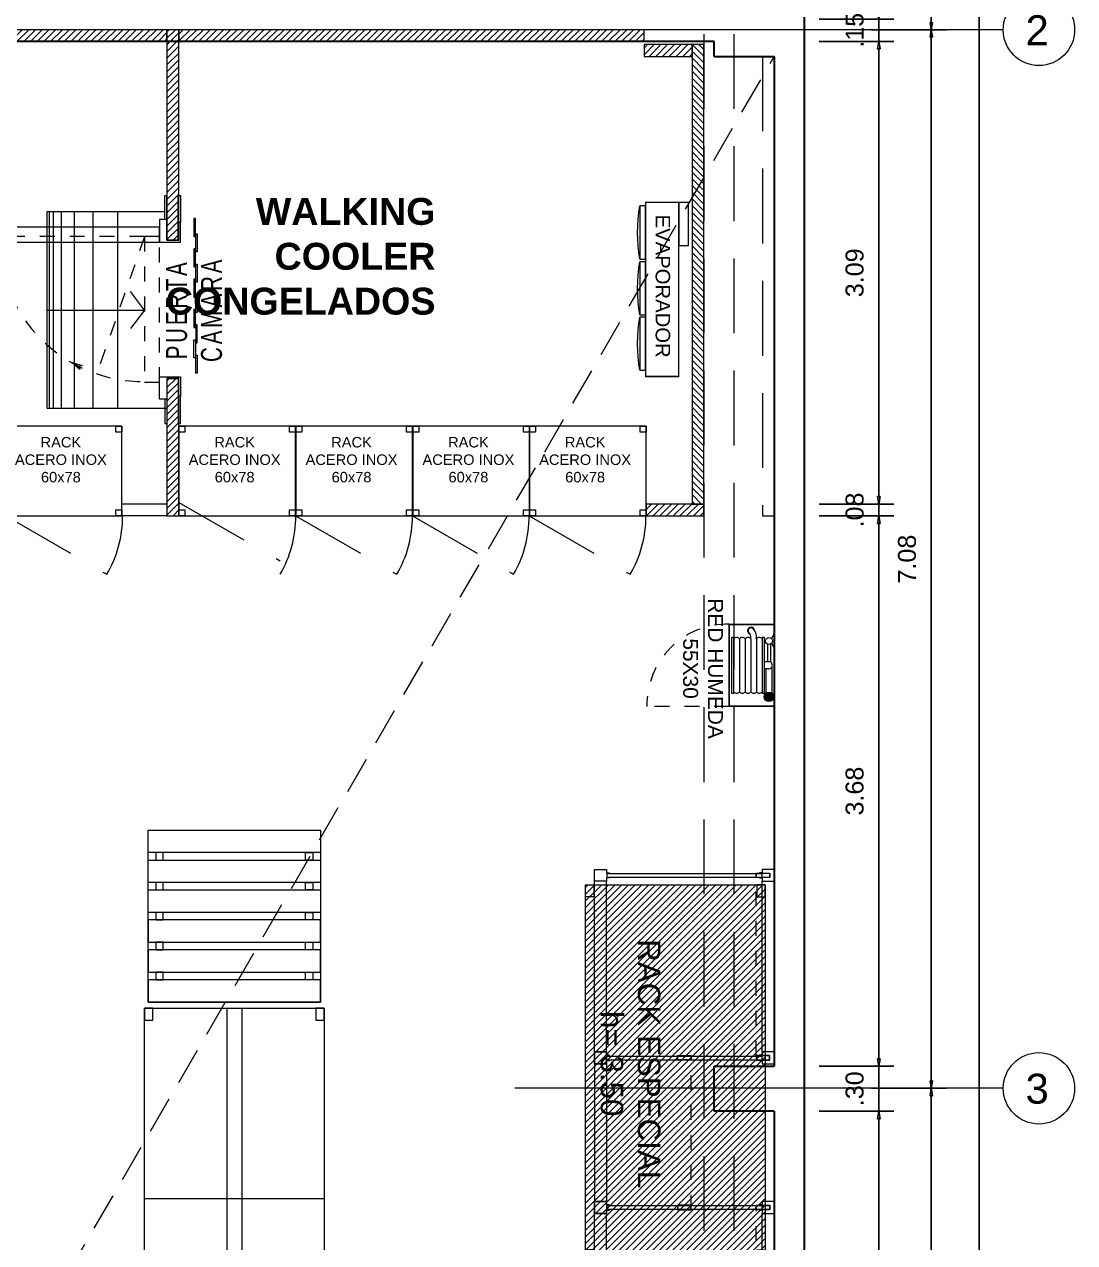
# Model space of a CAD drawing. Header units: millimetres. Extents: x 1675 to 1732.9, y 581.7 to 641.7.
# Drawn here: x 1694.68 to 1701.7, y 627.7 to 635.84 of the extents above; entities that cross this region are included whole.
import ezdxf

# ---------------------------------------------------------------- set-up
doc = ezdxf.new("R2010")
doc.units = ezdxf.units.MM
for name, pattern in [('AR-SP2-XREF GRAL$0$AR-ELC X-REF TRAST$0$HIDDEN2', [0.1875, 0.125, -0.0625]), ('DASHDOT', [25.4, 12.7, -6.35, 0, -6.35]), ('DASHED', [0.75, 0.5, -0.25]), ('HIDDEN', [0.375, 0.25, -0.125]), ('JIS_02_2.0', [3, 2, -1]), ('TRATTEGGIATA', [0.75, 0.5, -0.25]), ('TRATTEGGIO', [0.056444, 0.028222, -0.028222])]:
    doc.linetypes.add(name, pattern=pattern)
doc.layers.get('0').update_dxf_attribs({"lineweight": 5})
doc.layers.get('Defpoints').update_dxf_attribs({"color": 8, "lineweight": 5})
for name, color, linetype, lineweight in [('-  EQUIPOS', 8, 'Continuous', 5), ('- EQUIPOS SALA DE VENTA', 8, 'Continuous', 5), ('- PALETS', 8, 'Continuous', 5), ('- PUERTAS Y VENTANAS', 8, 'Continuous', 5), ('- RACKS', 8, 'Continuous', 5), ('-GÓNDOLAS PERÚ', 8, 'Continuous', 5), ('-RH', 8, 'Continuous', 5), ('AHURADO', 8, 'Continuous', 5), ('BANCHI', 8, 'Continuous', 5), ('CFRIOS', 8, 'Continuous', 5), ('COTAS', 8, 'Continuous', 5), ('EJES', 92, 'DASHDOT', 5), ('LFS - 300 - GONDOLA GENERAL', 8, 'Continuous', 5), ('LFS - 303 - LINEAS_COTAS', 8, 'DASHED', 5), ('MOBILIARIO-2', 8, 'Continuous', 5), ('MURO BAJO', 7, 'Continuous', 20), ('Muros', 7, 'Continuous', 30), ('Paneles de Frio', 8, 'Continuous', 5), ('PLANO 1', 8, 'Continuous', 5), ('PROYECCION', 8, 'HIDDEN', 5), ('PUERTA', 8, 'Continuous', 5), ('puertas', 8, 'Continuous', 5), ('SIMBOLOGIAS', 8, 'Continuous', 5), ('TARJ', 8, 'Continuous', 5), ('TEX', 7, 'Continuous', 5)]:
    doc.layers.add(name, color=color, linetype=linetype, lineweight=lineweight)
doc.styles.add('ARIAL', font='arial.ttf')
doc.styles.add('Modern (bold)', font='arial.ttf')
doc.styles.add('ROMANS', font='arial.ttf')
doc.styles.get("Standard").update_dxf_attribs({"font": 'arial.ttf'})
doc.styles.add('Texto peqño', font='sanss___.ttf', dxfattribs={"height": 0.12})
doc.dimstyles.new('100', dxfattribs={"dimtxt": 0.12, "dimasz": 0.05, "dimexe": 0.1, "dimexo": 0.25, "dimgap": 0.1, "dimtad": 1, "dimzin": 4, "dimdsep": 46, "dimtxsty": 'Texto peqño', "dimblk": 'CLOSEDBLANK', "dimcen": -0.05, "dimdle": 0.1, "dimclrd": 256, "dimclre": 256, "dimclrt": 256, "dimadec": 0, "dimazin": 0, "dimtfac": 1, "dimtix": 1, "dimtmove": 0, "dimatfit": 3, "dimldrblk": 'ARCHTICK', "dimfxl": 0, "dimarcsym": 0})

# ---------------------------------------------------------------- blocks, each defined once
blk = doc.blocks.new('A$C4ABE7C53')
at = {"layer": 'AHURADO'}
h = blk.add_hatch(dxfattribs=at)
h.set_pattern_fill('ANSI31', color=256, scale=0.01, style=0)
h.set_pattern_definition([(45, (-1535.53178, -607.30663), (-0.0224506403, 0.0224506403), [])])
h.paths.add_polyline_path([(-0.06, 1.95), (1.14, 1.95), (1.14, -0.57), (-0.06, -0.57)])
blk.add_lwpolyline([(-0.06, 1.95), (1.14, 1.95), (1.14, -0.57), (-0.06, -0.57), (-0.06, 1.95)])
for points in [[(-0.06, 1.87), (-0.06, 1.95), (-0.005, 1.95), (-0.005, 1.87)], [(1.14, 1.87), (1.14, 1.95), (1.085, 1.95), (1.085, 1.87)], [(-0.06, -0.49), (-0.06, -0.57), (-0.005, -0.57), (-0.005, -0.49)], [(1.14, -0.49), (1.14, -0.57), (1.085, -0.57), (1.085, -0.49)]]:
    blk.add_lwpolyline(points, close=True)
at = {"insert": (0.841, 0.6253, -0.0001), "char_height": 0.15, "attachment_point": 5, "rotation": 90, "line_spacing_factor": 0.992596, "style": 'ROMANS'}
blk.add_mtext('RACK ESPECIAL\\Ph= 3.50', dxfattribs=at)
blk = doc.blocks.new('Multirack_1000x1200')
at = {"linetype": 'Continuous'}
for points in [[(-0.556, 1.0541), (-0.556, 1.0521), (-0.555, 1.0521), (-0.555, 1.0551), (-0.645, 1.0551), (-0.645, 1.0521), (-0.644, 1.0521), (-0.644, 1.0541)], [(-0.645, 1.0278), (-0.644, 1.0278), (-0.644, 1.0541), (-0.556, 1.0541), (-0.556, 1.0521), (-0.555, 1.0521), (-0.555, 1.0551), (-0.645, 1.0551)], [(-0.645, 1.0278), (-0.644, 1.0278), (-0.644, 1.0521), (-0.645, 1.0521)], [(-0.644, 1.0261), (-0.644, 1.0278), (-0.645, 1.0278), (-0.645, 1.0251), (-0.555, 1.0251), (-0.555, 1.0278), (-0.556, 1.0278), (-0.556, 1.0261)], [(-0.645, 1.0251), (-0.555, 1.0251), (-0.555, 1.0278), (-0.556, 1.0278), (-0.556, 1.0261), (-0.644, 1.0261), (-0.644, 1.0278), (-0.645, 1.0278)], [(-0.555, 1.0521), (-0.556, 1.0521), (-0.556, 1.0278), (-0.555, 1.0278)], [(-0.645, 0.0277), (-0.644, 0.0277), (-0.644, 0.0539), (-0.556, 0.0539), (-0.556, 0.052), (-0.555, 0.052), (-0.555, 0.0549), (-0.645, 0.0549)], [(-0.556, 0.0539), (-0.556, 0.052), (-0.555, 0.052), (-0.555, 0.0549), (-0.645, 0.0549), (-0.645, 0.052), (-0.644, 0.052), (-0.644, 0.0539)], [(-0.645, 0.0277), (-0.644, 0.0277), (-0.644, 0.0539), (-0.556, 0.0539), (-0.556, 0.052), (-0.555, 0.052), (-0.555, 0.0549), (-0.645, 0.0549)], [(-0.645, 0.0277), (-0.644, 0.0277), (-0.644, 0.052), (-0.645, 0.052)], [(-0.645, 0.0277), (-0.644, 0.0277), (-0.644, 0.052), (-0.645, 0.052)], [(-0.645, 0.0249), (-0.555, 0.0249), (-0.555, 0.0277), (-0.556, 0.0277), (-0.556, 0.0259), (-0.644, 0.0259), (-0.644, 0.0277), (-0.645, 0.0277)], [(-0.644, 0.0259), (-0.644, 0.0277), (-0.645, 0.0277), (-0.645, 0.0249), (-0.555, 0.0249), (-0.555, 0.0277), (-0.556, 0.0277), (-0.556, 0.0259)], [(-0.555, 0.052), (-0.556, 0.052), (-0.556, 0.0277), (-0.555, 0.0277)]]:
    blk.add_hatch(color=256, dxfattribs=at).paths.add_polyline_path(points, flags=0)
for p, q in [((-0.08, 1.0278), (-0.08, 1.0521)), ((-0.0806, 0.0278), (-0.0806, 0.0521))]:
    blk.add_line(p, q, dxfattribs=at)
at = {"linetype": 'Continuous', "flags": 128}
for points in [[(-0.0995, 1.0574), (-0.08, 1.0574), (-0.08, 1.08), (0, 1.08), (0, 1), (-0.08, 1), (-0.08, 1.0225), (-0.0995, 1.0225)], [(-0.08, 1.0521), (-0.645, 1.0521)], [(-0.08, 1.0278), (-0.645, 1.0278)], [(-0.08, 1), (-0.08, 0)], [(0, 1), (0, 0)], [(-0.0806, 0.0521), (-0.645, 0.0521)], [(-0.0806, 0.0278), (-0.645, 0.0278)], [(-0.0989, 0.0574), (-0.08, 0.0574), (-0.08, 0.08), (0, 0.08), (0, 0), (-0.08, 0), (-0.08, 0.0225), (-0.0989, 0.0225)]]:
    blk.add_lwpolyline(points, dxfattribs=at)
for points in [[(-0.645, 1.0251), (-0.555, 1.0251), (-0.555, 1.0551), (-0.645, 1.0551)], [(-0.644, 1.0261), (-0.556, 1.0261), (-0.556, 1.0541), (-0.644, 1.0541)], [(-0.645, 0.0549), (-0.555, 0.0549), (-0.555, 0.0249), (-0.645, 0.0249)], [(-0.645, 0.0549), (-0.555, 0.0549), (-0.555, 0.0249), (-0.645, 0.0249)], [(-0.644, 0.0539), (-0.556, 0.0539), (-0.556, 0.0259), (-0.644, 0.0259)], [(-0.644, 0.0539), (-0.556, 0.0539), (-0.556, 0.0259), (-0.644, 0.0259)]]:
    blk.add_lwpolyline(points, close=True, dxfattribs=at)
at = {"linetype": 'HIDDEN', "ltscale": 0.2, "flags": 128}
blk.add_lwpolyline([(-0.645, 0.0249), (-0.645, 1.0251)], dxfattribs=at)
blk = doc.blocks.new('Multirack_2440x1200_(1000+90)')
h = blk.add_hatch(color=0)
h.paths.add_polyline_path([(0.0249, 1.17), (0.0249, 1.08), (0.052, 1.08), (0.052, 1.081), (0.0259, 1.081), (0.0259, 1.169), (0.052, 1.169), (0.052, 1.17)])
h.paths.add_polyline_path([(0.0277, 1.17), (0.0277, 1.169), (0.052, 1.169), (0.052, 1.17)], flags=17)
h.paths.add_polyline_path([(0.0277, 1.17), (0.0277, 1.169), (0.0539, 1.169), (0.0539, 1.081), (0.0277, 1.081), (0.0277, 1.08), (0.0549, 1.08), (0.0549, 1.17)])
h = blk.add_hatch(color=0)
h.paths.add_polyline_path([(0.0539, 1.081), (0.052, 1.081), (0.052, 1.08), (0.0549, 1.08), (0.0549, 1.17), (0.052, 1.17), (0.052, 1.169), (0.0539, 1.169)])
h.paths.add_polyline_path([(0.052, 1.08), (0.052, 1.081), (0.0277, 1.081), (0.0277, 1.08)])
h.paths.add_polyline_path([(0.0259, 1.169), (0.0277, 1.169), (0.0277, 1.17), (0.0249, 1.17), (0.0249, 1.08), (0.0277, 1.08), (0.0277, 1.081), (0.0259, 1.081)])
h.paths.add_polyline_path([(0.0277, 1.17), (0.0277, 1.169), (0.052, 1.169), (0.052, 1.17)])
h = blk.add_hatch(color=0)
h.paths.add_polyline_path([(1.274, 1.081), (1.2721, 1.081), (1.2721, 1.08), (1.275, 1.08), (1.275, 1.17), (1.2721, 1.17), (1.2721, 1.169), (1.274, 1.169)])
h.paths.add_polyline_path([(1.2721, 1.08), (1.2721, 1.081), (1.2477, 1.081), (1.2477, 1.08)])
h.paths.add_polyline_path([(1.246, 1.169), (1.2477, 1.169), (1.2477, 1.17), (1.245, 1.17), (1.245, 1.08), (1.2477, 1.08), (1.2477, 1.081), (1.246, 1.081)])
h.paths.add_polyline_path([(1.2477, 1.17), (1.2477, 1.169), (1.2721, 1.169), (1.2721, 1.17)])
h = blk.add_hatch(color=0)
h.paths.add_polyline_path([(1.245, 1.17), (1.245, 1.08), (1.2721, 1.08), (1.2721, 1.081), (1.246, 1.081), (1.246, 1.169), (1.2721, 1.169), (1.2721, 1.17)])
h.paths.add_polyline_path([(1.2477, 1.17), (1.2477, 1.169), (1.2721, 1.169), (1.2721, 1.17)], flags=17)
h.paths.add_polyline_path([(1.2477, 1.17), (1.2477, 1.169), (1.274, 1.169), (1.274, 1.081), (1.2477, 1.081), (1.2477, 1.08), (1.275, 1.08), (1.275, 1.17)])
h = blk.add_hatch(color=0)
h.paths.add_polyline_path([(2.4941, 1.081), (2.4921, 1.081), (2.4921, 1.08), (2.4951, 1.08), (2.4951, 1.17), (2.4921, 1.17), (2.4921, 1.169), (2.4941, 1.169)])
h.paths.add_polyline_path([(2.4921, 1.08), (2.4921, 1.081), (2.4678, 1.081), (2.4678, 1.08)])
h.paths.add_polyline_path([(2.4661, 1.169), (2.4678, 1.169), (2.4678, 1.17), (2.4651, 1.17), (2.4651, 1.08), (2.4678, 1.08), (2.4678, 1.081), (2.4661, 1.081)])
h.paths.add_polyline_path([(2.4678, 1.17), (2.4678, 1.169), (2.4921, 1.169), (2.4921, 1.17)])
h = blk.add_hatch(color=0)
h.paths.add_polyline_path([(2.4651, 1.17), (2.4651, 1.08), (2.4921, 1.08), (2.4921, 1.081), (2.4661, 1.081), (2.4661, 1.169), (2.4921, 1.169), (2.4921, 1.17)])
h.paths.add_polyline_path([(2.4678, 1.17), (2.4678, 1.169), (2.4921, 1.169), (2.4921, 1.17)], flags=17)
h.paths.add_polyline_path([(2.4678, 1.17), (2.4678, 1.169), (2.4941, 1.169), (2.4941, 1.081), (2.4678, 1.081), (2.4678, 1.08), (2.4951, 1.08), (2.4951, 1.17)])
at = {"color": 0}
for p, q in [((0.0278, 0.0806), (0.0521, 0.0806)), ((2.4678, 0.08), (2.4921, 0.08))]:
    blk.add_line(p, q, dxfattribs=at)
for points in [[(0.0574, 1.1011), (0.0574, 1.12), (0.08, 1.12), (0.08, 1.2), (0, 1.2), (0, 1.12), (0.0225, 1.12), (0.0225, 1.1011)], [(2.44, 1.2), (0.08, 1.2)], [(2.4974, 1.1011), (2.4974, 1.12), (2.52, 1.12), (2.52, 1.2), (2.44, 1.2), (2.44, 1.12), (2.4625, 1.12), (2.4625, 1.1011)], [(0.0278, 0.0806), (0.0278, 1.12)], [(0.0521, 1.12), (0.0278, 1.12)], [(0.0521, 0.0806), (0.0521, 1.12)], [(2.44, 1.12), (0.08, 1.12)], [(2.4678, 0.08), (2.4678, 1.12)], [(2.4921, 1.12), (2.4678, 1.12)], [(2.4921, 0.08), (2.4921, 1.12)], [(0.0574, 0.0989), (0.0574, 0.08), (0.08, 0.08), (0.08, 0), (0, 0), (0, 0.08), (0.0225, 0.08), (0.0225, 0.0989)], [(2.4974, 0.0995), (2.4974, 0.08), (2.52, 0.08), (2.52, 0), (2.44, 0), (2.44, 0.08), (2.4625, 0.08), (2.4625, 0.0995)], [(2.44, 0.08), (0.08, 0.08)], [(2.44, 0), (0.08, 0)]]:
    blk.add_lwpolyline(points, dxfattribs=at)
for points in [[(0.0549, 1.17), (0.0549, 1.08), (0.0249, 1.08), (0.0249, 1.17)], [(0.0539, 1.169), (0.0539, 1.081), (0.0259, 1.081), (0.0259, 1.169)], [(1.275, 1.17), (1.275, 1.08), (1.245, 1.08), (1.245, 1.17)], [(1.245, 1.17), (1.245, 1.08), (1.275, 1.08), (1.275, 1.17)], [(2.4651, 1.17), (2.4651, 1.08), (2.4951, 1.08), (2.4951, 1.17)], [(2.4661, 1.169), (2.4661, 1.081), (2.4941, 1.081), (2.4941, 1.169)]]:
    blk.add_lwpolyline(points, close=True, dxfattribs=at)
at = {"color": 0, "linetype": 'TRATTEGGIO'}
for points in [[(2.4651, 1.08), (0.0521, 1.08)], [(1.26, 1.08), (1.26, 0.08)]]:
    blk.add_lwpolyline(points, dxfattribs=at)
blk = doc.blocks.new('Multirack_1220x1200_(1000+90)')
h = blk.add_hatch(color=0)
h.paths.add_polyline_path([(1.17, 1.2351), (1.08, 1.2351), (1.08, 1.208), (1.081, 1.208), (1.081, 1.2341), (1.169, 1.2341), (1.169, 1.208), (1.17, 1.208)])
h.paths.add_polyline_path([(1.17, 1.2323), (1.169, 1.2323), (1.169, 1.208), (1.17, 1.208)], flags=17)
h.paths.add_polyline_path([(1.17, 1.2323), (1.169, 1.2323), (1.169, 1.2061), (1.081, 1.2061), (1.081, 1.2323), (1.08, 1.2323), (1.08, 1.2051), (1.17, 1.2051)])
h = blk.add_hatch(color=0)
h.paths.add_polyline_path([(1.081, 1.2061), (1.081, 1.208), (1.08, 1.208), (1.08, 1.2051), (1.17, 1.2051), (1.17, 1.208), (1.169, 1.208), (1.169, 1.2061)])
h.paths.add_polyline_path([(1.08, 1.208), (1.081, 1.208), (1.081, 1.2323), (1.08, 1.2323)])
h.paths.add_polyline_path([(1.169, 1.2341), (1.169, 1.2323), (1.17, 1.2323), (1.17, 1.2351), (1.08, 1.2351), (1.08, 1.2323), (1.081, 1.2323), (1.081, 1.2341)])
h.paths.add_polyline_path([(1.17, 1.2323), (1.169, 1.2323), (1.169, 1.208), (1.17, 1.208)])
h = blk.add_hatch(color=0)
h.paths.add_polyline_path([(1.081, -0.0141), (1.081, -0.0121), (1.08, -0.0121), (1.08, -0.0151), (1.17, -0.0151), (1.17, -0.0121), (1.169, -0.0121), (1.169, -0.0141)])
h.paths.add_polyline_path([(1.08, -0.0121), (1.081, -0.0121), (1.081, 0.0122), (1.08, 0.0122)])
h.paths.add_polyline_path([(1.169, 0.0139), (1.169, 0.0122), (1.17, 0.0122), (1.17, 0.0149), (1.08, 0.0149), (1.08, 0.0122), (1.081, 0.0122), (1.081, 0.0139)])
h.paths.add_polyline_path([(1.17, 0.0122), (1.169, 0.0122), (1.169, -0.0121), (1.17, -0.0121)])
h = blk.add_hatch(color=0)
h.paths.add_polyline_path([(1.17, 0.0149), (1.08, 0.0149), (1.08, -0.0121), (1.081, -0.0121), (1.081, 0.0139), (1.169, 0.0139), (1.169, -0.0121), (1.17, -0.0121)])
h.paths.add_polyline_path([(1.17, 0.0122), (1.169, 0.0122), (1.169, -0.0121), (1.17, -0.0121)], flags=17)
h.paths.add_polyline_path([(1.17, 0.0122), (1.169, 0.0122), (1.169, -0.0141), (1.081, -0.0141), (1.081, 0.0122), (1.08, 0.0122), (1.08, -0.0151), (1.17, -0.0151)])
at = {"color": 0}
for p, q in [((0.0806, 1.2322), (0.0806, 1.2079)), ((0.08, 0.0122), (0.08, -0.0121))]:
    blk.add_line(p, q, dxfattribs=at)
for points in [[(0.0989, 1.2026), (0.08, 1.2026), (0.08, 1.18), (0, 1.18), (0, 1.26), (0.08, 1.26), (0.08, 1.2375), (0.0989, 1.2375)], [(0.0806, 1.2322), (1.12, 1.2322)], [(1.1011, 1.2026), (1.12, 1.2026), (1.12, 1.18), (1.2, 1.18), (1.2, 1.26), (1.12, 1.26), (1.12, 1.2375), (1.1011, 1.2375)], [(1.12, 1.2079), (1.12, 1.2322)], [(0, 0.04), (0, 1.18)], [(0.08, 0.04), (0.08, 1.18)], [(0.0806, 1.2079), (1.12, 1.2079)], [(1.12, 0.04), (1.12, 1.18)], [(1.2, 0.04), (1.2, 1.18)], [(0.0995, -0.0174), (0.08, -0.0174), (0.08, -0.04), (0, -0.04), (0, 0.04), (0.08, 0.04), (0.08, 0.0175), (0.0995, 0.0175)], [(0.08, 0.0122), (1.12, 0.0122)], [(1.1011, -0.0174), (1.12, -0.0174), (1.12, -0.04), (1.2, -0.04), (1.2, 0.04), (1.12, 0.04), (1.12, 0.0175), (1.1011, 0.0175)], [(1.12, -0.0121), (1.12, 0.0122)], [(0.08, -0.0121), (1.12, -0.0121)]]:
    blk.add_lwpolyline(points, dxfattribs=at)
for points in [[(1.17, 1.2051), (1.08, 1.2051), (1.08, 1.2351), (1.17, 1.2351)], [(1.169, 1.2061), (1.081, 1.2061), (1.081, 1.2341), (1.169, 1.2341)], [(1.17, 0.0149), (1.08, 0.0149), (1.08, -0.0151), (1.17, -0.0151)], [(1.169, 0.0139), (1.081, 0.0139), (1.081, -0.0141), (1.169, -0.0141)]]:
    blk.add_lwpolyline(points, close=True, dxfattribs=at)
at = {"color": 0, "linetype": 'TRATTEGGIO'}
blk.add_lwpolyline([(1.08, 0.0149), (1.08, 1.2079)], dxfattribs=at)
blk = doc.blocks.new('A$C07883F97')
at = {"layer": '-RH'}
h = blk.add_hatch(color=256, dxfattribs=at)
h.paths.add_polyline_path([(0.2102, -0.0035, -1), (0.2102, -0.0664)])
h.paths.add_polyline_path([(0.2102, -0.0664, -0.414214), (0.1788, -0.0349), (0.2102, -0.0349)])
h.paths.add_polyline_path([(0.2102, -0.0349), (0.1788, -0.0349, -0.414214), (0.2102, -0.0035)])
for points in [[(0.275, -0.3), (-0.275, -0.3), (-0.275, 0), (0.275, 0)], [(0.273, -0.298), (-0.273, -0.298), (-0.273, -0.002), (0.273, -0.002)]]:
    blk.add_lwpolyline(points, close=True, dxfattribs=at)
at = {"layer": '-RH', "color": 8}
for points in [[(-0.1767, -0.0173), (-0.2072, 0)], [(-0.1468, -0.0173), (-0.1162, 0)], [(-0.1409, -0.025), (-0.0208, -0.025)], [(-0.1409, -0.0449), (-0.0231, -0.0449)], [(-0.0231, -0.0349), (-0.0231, -0.0641)], [(0.0117, -0.015), (0.2102, -0.015)], [(0.023, -0.0367), (0.023, -0.0641)], [(0.023, -0.0549), (0.2102, -0.0549)], [(-0.1775, -0.1181), (0.1775, -0.1181)], [(-0.1775, -0.1559), (0.1775, -0.1559)], [(-0.1775, -0.1938), (0.1775, -0.1938)], [(-0.1775, -0.2317), (0.1775, -0.2317)]]:
    blk.add_lwpolyline(points, dxfattribs=at)
for points in [[(-0.1867, -0.0802), (0.1867, -0.0802), (0.1867, -0.0641), (-0.1867, -0.0641)], [(-0.1867, -0.2856), (0.1867, -0.2856), (0.1867, -0.2695), (-0.1867, -0.2695)]]:
    blk.add_lwpolyline(points, close=True, dxfattribs=at)
at = {"layer": '-RH', "color": 8, "linetype": 'AR-SP2-XREF GRAL$0$AR-ELC X-REF TRAST$0$HIDDEN2', "ltscale": 0.5}
blk.add_lwpolyline([(0.275, -0.3), (0.275, -0.85)], dxfattribs=at)
at = {"layer": '-RH', "color": 8}
blk.add_circle((-0.1617, -0.0349), 0.0231, dxfattribs=at)
at = {"layer": '-RH'}
blk.add_circle((0.2102, -0.0349), 0.0314, dxfattribs=at)
at = {"layer": '-RH', "color": 8}
for centre, radius, start, end in [((-0.1622, -0.0991), 0.0244, 129.06162, 230.93838), ((0, -0.0349), 0.0231, 355.52585, 180), ((0.1622, -0.0991), 0.0244, 309.06162, 50.93838), ((-0.2312, -0.1545), 0.0232, 92.40709, 342.48541), ((-0.2312, -0.1545), 0.0197, 156.29712, 303.37362), ((-0.1867, -0.1994), 0.0819, 83.54283, 139.83537), ((-0.1858, -0.2007), 0.0455, 79.47975, 139.3642), ((-0.1622, -0.1749), 0.0244, 129.06162, 230.93838), ((0.1622, -0.137), 0.0244, 309.06162, 50.93838), ((0.1622, -0.1749), 0.0244, 309.06162, 50.93838), ((-0.1622, -0.2127), 0.0244, 129.06162, 230.93838), ((-0.1622, -0.2506), 0.0244, 129.06162, 230.93838), ((0.1622, -0.2127), 0.0244, 309.06162, 50.93838), ((0.1622, -0.2506), 0.0244, 309.06162, 50.93838)]:
    blk.add_arc(centre, radius, start, end, dxfattribs=at)
at = {"layer": '-RH', "color": 8, "linetype": 'AR-SP2-XREF GRAL$0$AR-ELC X-REF TRAST$0$HIDDEN2', "ltscale": 0.5}
blk.add_arc((0.2632, -0.3118), 0.5384, 178.74935, 271.25065, dxfattribs=at)
at = {"layer": 'TEX', "insert": (0.0219, -0.4757), "char_height": 0.1, "attachment_point": 5, "rotation": 0.00013, "style": 'ROMANS'}
blk.add_mtext('RED HUMEDA\\P55X30', dxfattribs=at)
blk = doc.blocks.new('A$C05B003D0')
at = {"layer": '-RH', "color": 1, "rotation": 270}
blk.add_blockref('A$C07883F97', (0, -0.275), dxfattribs=at)
blk = doc.blocks.new('A$C108206B0')
at = {"layer": 'MOBILIARIO-2'}
for points in [[(54015.6063, -33626.7398), (54014.8263, -33626.7398), (54014.8263, -33627.3398), (54015.6063, -33627.3398)], [(54014.8263, -33626.7398), (54014.8663, -33626.7398), (54014.8663, -33626.7798), (54014.8263, -33626.7798)], [(54015.5663, -33626.7398), (54015.6063, -33626.7398), (54015.6063, -33626.7798), (54015.5663, -33626.7798)], [(54014.8263, -33627.2998), (54014.8663, -33627.2998), (54014.8663, -33627.3398), (54014.8263, -33627.3398)], [(54015.5663, -33627.2998), (54015.6063, -33627.2998), (54015.6063, -33627.3398), (54015.5663, -33627.3398)]]:
    blk.add_lwpolyline(points, close=True, dxfattribs=at)
at = {"layer": 'SIMBOLOGIAS', "insert": (54015.1986, -33626.9645, 0), "char_height": 0.07, "attachment_point": 5, "style": 'ROMANS'}
blk.add_mtext('\\A1;RACK\\PACERO INOX\\P60x78', dxfattribs=at)
blk = doc.blocks.new('A$C1D097DF3')
at = {"layer": 'PUERTA'}
for p, q in [((-0.924, 0), (-0.924, -0.075)), ((0, -0.075), (0, 0))]:
    blk.add_line(p, q, dxfattribs=at)
for points in [[(-0.012, 1.024), (-0.012, 0.05), (0.088, 0.05), (0.088, 1.024), (-0.012, 1.024)], [(-1.062, 0.014), (-1.224, 0.014), (-1.224, 0)], [(-0.924, 0), (-1.224, 0)], [(-1.062, 0), (-1.062, 0.05), (-0.912, 0.05), (-0.912, -0.09), (-1.042, -0.09), (-1.042, -0.075)], [(0.138, 0), (0.138, 0.05), (-0.012, 0.05), (-0.012, -0.09), (0.118, -0.09), (0.118, -0.075)], [(0, 0), (0.3, 0)], [(0.138, 0.014), (0.3, 0.014), (0.3, 0)], [(-1.224, -0.075), (-1.224, -0.09), (-1.042, -0.09)], [(-0.924, -0.075), (-1.224, -0.075)], [(0, -0.075), (0.3, -0.075)], [(0.3, -0.075), (0.3, -0.09), (0.118, -0.09)]]:
    blk.add_lwpolyline(points, dxfattribs=at)
at = {"layer": 'puertas', "color": 8, "linetype": 'JIS_02_2.0', "ltscale": 0.05}
for points in [[(0.025, 0.15), (0.025, 1.124)], [(0.025, 0.15), (-0.8927, 0.4692)], [(-0.949, 0.05), (0.025, 0.05), (0.025, 0.15), (-0.949, 0.15), (-0.949, 0.05)]]:
    blk.add_lwpolyline(points, dxfattribs=at)
at = {"layer": 'puertas', "color": 8}
blk.add_lwpolyline([(-0.8433, 0.5879), (-0.8638, 0.5815), (-0.8176, 0.6364), (-0.8371, 0.5674), (-0.8433, 0.5879)], dxfattribs=at)
at = {"layer": 'puertas', "color": 8, "linetype": 'JIS_02_2.0', "ltscale": 0.05}
blk.add_arc((0.0209, 0.1592), 0.9648, 89.75692, 180.54666, dxfattribs=at)
at = {"layer": 'TEX', "lineweight": -2, "ltscale": 1.5, "extrusion": (1.46012e-05, -4.50555e-08, 1), "insert": (-0.462, -0.1817), "char_height": 0.14, "attachment_point": 5, "text_direction": (1, 0, -1.5e-05), "style": 'ROMANS'}
blk.add_mtext('\\A1;{\\W0.7;\\T1.2;PUERTA\\PCAMARA}', dxfattribs=at)
blk = doc.blocks.new('LAMA')
at = {"layer": 'CFRIOS'}
for points in [[(0.1207, 0.0096), (0.1207, 0), (0, 0), (0, 0.0096)], [(0.2221, 0.0214), (0.2221, 0.0118), (0.1014, 0.0118), (0.1014, 0.0214)], [(0.2028, 0.0096), (0.2028, 0), (0.3234, 0), (0.3234, 0.0096)], [(0.3041, 0.0214), (0.3041, 0.0118), (0.4248, 0.0118), (0.4248, 0.0214)], [(0.5262, 0.0096), (0.5262, 0), (0.4055, 0), (0.4055, 0.0096)], [(0.5069, 0.0214), (0.5069, 0.0118), (0.6276, 0.0118), (0.6276, 0.0214)], [(0.7289, 0.0096), (0.7289, 0), (0.6083, 0), (0.6083, 0.0096)], [(0.7096, 0.0214), (0.7096, 0.0118), (0.8303, 0.0118), (0.8303, 0.0214)], [(0.9317, 0.0096), (0.9317, 0), (0.811, 0), (0.811, 0.0096)], [(0.9124, 0.0214), (0.9124, 0.0118), (1.0331, 0.0118), (1.0331, 0.0214)]]:
    blk.add_lwpolyline(points, close=True, dxfattribs=at)
blk = doc.blocks.new('A$C3E88261B')
at = {"layer": 'TARJ', "color": 8}
for points in [[(-1.416, -0.8), (-1.416, 0), (-0.1, 0), (-0.1, -0.786)], [(-0.758, 0), (-0.758, -0.65), (-0.882, -0.5561)], [(-0.758, 0), (-0.758, -0.65), (-0.634, -0.5561)], [(-1.416, -0.0154), (-0.1, -0.0154)], [(-1.416, -0.0425), (-0.1, -0.0425)], [(-1.416, -0.0953), (-0.1, -0.0953)], [(-1.416, -0.1816), (-0.1, -0.1816)], [(-1.416, -0.3063), (-0.1, -0.3063)], [(-1.416, -0.4726), (-0.1, -0.4726)]]:
    blk.add_lwpolyline(points, dxfattribs=at)
blk = doc.blocks.new('A$C50E207C8')
at = {"layer": '-  EQUIPOS'}
for p, q in [((0.2886, 0), (0, 0)), ((0, 0), (0, -0.065)), ((0.2886, -0.065), (0.2886, 0)), ((1.163, -0.065), (0, -0.065)), ((0, -0.065), (0, -0.2878)), ((0, -0.065), (0.2886, -0.065)), ((1.163, -0.2878), (1.163, -0.065)), ((0, -0.2878), (1.163, -0.2878)), ((0.379, -0.2878), (0.024, -0.2878)), ((0.024, -0.2878), (0.024, -0.3252)), ((0.024, -0.3252), (0.379, -0.3252)), ((0.379, -0.3252), (0.379, -0.2878)), ((0.7514, -0.2878), (0.3964, -0.2878)), ((0.3964, -0.2878), (0.3964, -0.3252)), ((0.3964, -0.3252), (0.7514, -0.3252)), ((0.7514, -0.3252), (0.7514, -0.2878)), ((1.122, -0.2878), (0.767, -0.2878)), ((0.767, -0.2878), (0.767, -0.3252)), ((0.767, -0.3252), (1.122, -0.3252)), ((1.122, -0.3252), (1.122, -0.2878))]:
    blk.add_line(p, q, dxfattribs=at)
at = {"layer": '-  EQUIPOS', "extrusion": (0, 0, -1)}
for centre in [(0.2015, -0.0645), (0.5739, -0.0645), (0.9445, -0.0645)]:
    blk.add_ellipse(centre, major_axis=(0.5419, 0), ratio=0.509154, start_param=1.237086, end_param=1.904506, dxfattribs=at)
at = {"layer": '- EQUIPOS SALA DE VENTA', "const_width": 0.008}
blk.add_lwpolyline([(0, -0.065), (1.163, -0.065), (1.163, -0.2878), (0, -0.2878)], close=True, dxfattribs=at)
at = {"layer": 'TEX', "linetype": 'Continuous', "insert": (0.5598, -0.1718, 0.0039), "char_height": 0.09705, "attachment_point": 5, "line_spacing_factor": 0.992596, "style": 'ARIAL'}
blk.add_mtext('EVAPORADOR', dxfattribs=at)
blk = doc.blocks.new('A$C71024E5D')
at = {"layer": 'CFRIOS'}
h = blk.add_hatch(dxfattribs=at)
h.set_pattern_fill('ANSI31', color=256, scale=0.01, style=0)
h.set_pattern_definition([(45, (-1644.763684, -629.00701), (-0.0224506403, 0.0224506403), [])])
h.paths.add_polyline_path([(1.514, 3.5615), (9.8612, 3.5615), (9.8612, 3.6405), (1.514, 3.6405)])
h = blk.add_hatch(dxfattribs=at)
h.set_pattern_fill('ANSI31', color=256, scale=0.01, style=0)
h.set_pattern_definition([(45, (-1643.934966, -630.415312), (-0.0224506403, 0.0224506403), [])])
h.paths.add_polyline_path([(9.8612, 2.2327), (9.9412, 2.2327), (9.9412, 2.2328), (9.9412, 3.6405), (9.8612, 3.6405)])
h = blk.add_hatch(dxfattribs=at)
h.set_pattern_fill('ANSI31', color=256, scale=0.01, style=0)
h.set_pattern_definition([(45, (-1641.575622, -629.00701), (-0.0224506403, 0.0224506403), [])])
h.paths.add_polyline_path([(9.9412, 3.5615), (13.0493, 3.5615), (13.0493, 3.6405), (9.9412, 3.6405)])
h = blk.add_hatch(dxfattribs=at)
h.set_pattern_fill('ANSI31', color=256, scale=0.01, style=0)
h.set_pattern_definition([(45, (-1637.665238, -629.10701), (-0.0224506403, 0.0224506403), [])])
h.paths.add_polyline_path([(13.0493, 3.4615), (13.3702, 3.4615), (13.3702, 3.5405), (13.0493, 3.5405)])
h = blk.add_hatch(dxfattribs=at)
h.set_pattern_fill('ANSI31', color=256, scale=0.01, angle=-90, style=0)
h.set_pattern_definition([(315, (-619.198268, 1654.74575), (0.0224506403, 0.0224506403), [])])
h.paths.add_polyline_path([(13.3702, 3.5405), (13.3702, 0.4696), (13.4493, 0.4696), (13.4493, 3.5405)])
h = blk.add_hatch(dxfattribs=at)
h.set_pattern_fill('ANSI31', color=256, scale=0.01, style=0)
h.set_pattern_definition([(45, (-1643.934966, -632.257464), (-0.0224506403, 0.0224506403), [])])
h.paths.add_polyline_path([(9.8612, 0.3905), (9.9412, 0.3905), (9.9412, 0.3906), (9.9412, 1.3087), (9.8612, 1.3087)])
h = blk.add_hatch(dxfattribs=at)
h.set_pattern_fill('ANSI31', color=256, scale=0.01, style=0)
h.set_pattern_definition([(45, (-1640.826905, -632.177962), (-0.0224506403, 0.0224506403), [])])
h.paths.add_polyline_path([(13.0622, 0.3905), (13.4493, 0.3905), (13.4493, 0.4696), (13.0636, 0.4696)])
at = {"layer": 'BANCHI', "linetype": 'TRATTEGGIATA'}
for p, q in [((9.9412, 0.4805), (10.6176, 0.09)), ((8.7836, 0.3905), (9.46, 0)), ((10.7212, 0.3905), (11.3976, 0)), ((11.5012, 0.3905), (12.1776, 0)), ((12.2812, 0.3905), (12.9576, 0))]:
    blk.add_line(p, q, dxfattribs=at)
for centre in [(8.7836, 0.3905), (9.9412, 0.3905), (10.7212, 0.3905), (11.501, 0.3905), (12.281, 0.3905)]:
    blk.add_arc(centre, 0.7812, 330.00733, 0, dxfattribs=at)
at = {"layer": 'MURO BAJO'}
for points in [[(1.514, 3.5615), (9.8612, 3.5615), (9.8612, 3.6405), (1.514, 3.6405), (1.514, 3.5615)], [(9.8612, 2.2327), (9.9412, 2.2327), (9.9412, 3.6405), (9.8612, 3.6405)], [(9.9412, 3.5615), (13.0493, 3.5615), (13.0493, 3.6405), (9.9412, 3.6405), (9.9412, 3.5615)], [(13.0493, 3.4615), (13.3702, 3.4615), (13.3702, 3.5405), (13.0493, 3.5405), (13.0493, 3.4615)], [(13.3702, 3.5405), (13.3702, 0.4696), (13.4493, 0.4696), (13.4493, 3.5405), (13.3702, 3.5405)], [(9.8612, 0.3905), (9.9412, 0.3905), (9.9412, 1.3087), (9.8612, 1.3087)], [(13.0622, 0.3905), (13.4493, 0.3905), (13.4493, 0.4696), (13.0636, 0.4696), (13.0622, 0.3905)]]:
    blk.add_lwpolyline(points, close=True, dxfattribs=at)
blk.add_lwpolyline([(9.8612, 0.3905), (9.56, 0.3905), (9.56, 0.4705), (9.8612, 0.4705)], dxfattribs=at)
at = {"layer": '-  EQUIPOS', "rotation": 270}
blk.add_blockref('A$C50E207C8', (13.3467, 2.486), dxfattribs=at)
at = {"layer": '- PUERTAS Y VENTANAS', "rotation": 90}
blk.add_blockref('A$C1D097DF3', (9.8612, 2.2327), dxfattribs=at)
at = {"layer": '- RACKS'}
for p in [(-54006.0463, 33627.7303), (-54004.8851, 33627.7303), (-54004.1039, 33627.7303), (-54003.3227, 33627.7303), (-54002.5427, 33627.7303)]:
    blk.add_blockref('A$C108206B0', p, dxfattribs=at)
at = {"layer": 'Paneles de Frio', "rotation": 90}
blk.add_blockref('LAMA', (10.0632, 1.3448, -0.0123), dxfattribs=at)
at = {"layer": 'PLANO 1', "rotation": 90}
blk.add_blockref('A$C3E88261B', (9.0612, 2.5247), dxfattribs=at)
at = {"layer": 'TEX', "insert": (11.6557, 2.516), "char_height": 0.18, "attachment_point": 3, "style": 'Modern (bold)'}
blk.add_mtext('{\\fArial|b1|i0|c0|p34;WALKING\\PCOOLER \\PCONGELADOS}', dxfattribs=at)
blk = doc.blocks.new('A$C68C32CAB')
for points in [[(0.65, 1.15), (-0.5, 1.15), (-0.5, 0), (0.65, 0)], [(-0.5, 1), (0.65, 1), (0.65, 1.15), (-0.5, 1.15)], [(-0.45, 0.95), (-0.4, 0.95), (-0.4, 1), (-0.45, 1)], [(0.6, 0.95), (0.55, 0.95), (0.55, 1), (0.6, 1)], [(-0.5, 0.8), (0.65, 0.8), (0.65, 0.95), (-0.5, 0.95)], [(-0.5, 0.6), (0.65, 0.6), (0.65, 0.75), (-0.5, 0.75)], [(-0.45, 0.75), (-0.4, 0.75), (-0.4, 0.8), (-0.45, 0.8)], [(0.6, 0.75), (0.55, 0.75), (0.55, 0.8), (0.6, 0.8)], [(-0.45, 0.55), (-0.4, 0.55), (-0.4, 0.6), (-0.45, 0.6)], [(0.6, 0.55), (0.55, 0.55), (0.55, 0.6), (0.6, 0.6)], [(-0.5, 0.55), (0.65, 0.55), (0.65, 0.4), (-0.5, 0.4)], [(-0.5, 0.35), (0.65, 0.35), (0.65, 0.2), (-0.5, 0.2)], [(-0.45, 0.35), (-0.4, 0.35), (-0.4, 0.4), (-0.45, 0.4)], [(0.6, 0.35), (0.55, 0.35), (0.55, 0.4), (0.6, 0.4)], [(-0.45, 0.15), (-0.4, 0.15), (-0.4, 0.2), (-0.45, 0.2)], [(0.6, 0.15), (0.55, 0.15), (0.55, 0.2), (0.6, 0.2)], [(-0.5, 0.15), (0.65, 0.15), (0.65, 0), (-0.5, 0)]]:
    blk.add_lwpolyline(points, close=True)
blk = doc.blocks.new('A$C395228A1')
for p, q in [((0.5, 2.62, 0.0001), (0.5, 0.1, 0.0001)), ((0.6, 2.62, 0.0001), (0.6, 0.1, 0.0001)), ((-0.05, 1.3475, 0.0001), (1.15, 1.3475, 0.0001))]:
    blk.add_line(p, q)
at = {"elevation": 0.0001}
blk.add_lwpolyline([(-0.05, 2.62), (1.15, 2.62), (1.15, 0.1), (-0.05, 0.1), (-0.05, 2.62)], dxfattribs=at)
for points in [[(0.005, 2.54), (0.005, 2.62), (-0.05, 2.62), (-0.05, 2.54)], [(1.15, 2.54), (1.15, 2.62), (1.095, 2.62), (1.095, 2.54)], [(0.005, 0.1), (0.005, 0.18), (-0.05, 0.18), (-0.05, 0.1)], [(1.15, 0.1), (1.15, 0.18), (1.095, 0.18), (1.095, 0.1)]]:
    blk.add_lwpolyline(points, close=True, dxfattribs=at)
blk = doc.blocks.new('_ClosedBlank')
at = {"color": 0, "linetype": 'ByBlock', "lineweight": -2}
for p, q in [((-1, 0.17), (0, 0)), ((-1, 0.17), (-1, -0.17)), ((0, 0), (-1, -0.17))]:
    blk.add_line(p, q, dxfattribs=at)
blk = doc.blocks.new('*D107')
at = {"layer": 'COTAS', "lineweight": -2}
for p, q in [((1700.3459, 638.2285), (1700.8459, 638.2285)), ((1700.3459, 635.8064), (1700.8459, 635.8064))]:
    blk.add_line(p, q, dxfattribs=at)
at = {"layer": 'COTAS', "linetype": 'ByBlock', "lineweight": -2}
blk.add_line((1700.7459, 638.1785), (1700.7459, 635.8564), dxfattribs=at)
at = {"layer": 'Defpoints', "color": 0}
for p in [(1699.8959, 638.2285, 0), (1699.8959, 635.8064), (1700.7459, 635.8064)]:
    blk.add_point(p, dxfattribs=at)
at = {"layer": 'COTAS', "lineweight": -2, "xscale": 0.05, "yscale": 0.05, "zscale": 0.05}
for p, rotation in [((1700.7459, 638.2285), 90), ((1700.7459, 635.8064), 270)]:
    blk.add_blockref('_ClosedBlank', p, dxfattribs=dict(at, rotation=rotation))
at = {"layer": 'COTAS', "insert": (1700.5859, 637.0174), "char_height": 0.12, "attachment_point": 5, "rotation": 90, "style": 'Texto peqño'}
blk.add_mtext('2.42', dxfattribs=at)
blk = doc.blocks.new('_ARCHTICK')
at = {"color": 0, "linetype": 'ByBlock', "const_width": 0.15}
blk.add_lwpolyline([(-0.5, -0.5), (0.5, 0.5)], dxfattribs=at)
blk = doc.blocks.new('*D108')
at = {"layer": 'COTAS', "lineweight": -2}
for p, q in [((1700.6661, 638.2285), (1701.1661, 638.2285)), ((1700.6661, 588.2285), (1701.1661, 588.2285))]:
    blk.add_line(p, q, dxfattribs=at)
at = {"layer": 'COTAS', "linetype": 'ByBlock', "lineweight": -2}
blk.add_line((1701.0661, 638.1785), (1701.0661, 588.2785), dxfattribs=at)
at = {"layer": 'Defpoints', "color": 0}
for p in [(1699.8959, 638.2285), (1699.8959, 588.2285), (1701.0661, 588.2285)]:
    blk.add_point(p, dxfattribs=at)
at = {"layer": 'COTAS', "lineweight": -2, "xscale": 0.05, "yscale": 0.05, "zscale": 0.05}
for p, rotation in [((1701.0661, 638.2285), 90), ((1701.0661, 588.2285), 270)]:
    blk.add_blockref('_ClosedBlank', p, dxfattribs=dict(at, rotation=rotation))
at = {"layer": 'COTAS', "insert": (1700.9043, 613.2285), "char_height": 0.12, "attachment_point": 5, "rotation": 90, "style": 'Texto peqño'}
blk.add_mtext('50.00', dxfattribs=at)
blk = doc.blocks.new('*D109')
at = {"layer": 'COTAS', "linetype": 'ByBlock', "lineweight": -2}
for p, q in [((1700.3959, 635.9285), (1700.3959, 635.9785)), ((1700.3959, 635.8785), (1700.3959, 635.7285)), ((1700.3959, 635.6785), (1700.3959, 635.6285))]:
    blk.add_line(p, q, dxfattribs=at)
at = {"layer": 'COTAS', "lineweight": -2}
for p, q in [((1699.9959, 635.8785), (1700.4959, 635.8785)), ((1699.9959, 635.7285), (1700.4959, 635.7285))]:
    blk.add_line(p, q, dxfattribs=at)
at = {"layer": 'Defpoints', "color": 0}
for p in [(1699.2959, 635.8785), (1699.2959, 635.7285), (1700.3959, 635.7285)]:
    blk.add_point(p, dxfattribs=at)
at = {"layer": 'COTAS', "lineweight": -2, "xscale": 0.05, "yscale": 0.05, "zscale": 0.05}
for p, rotation in [((1700.3959, 635.8785), 270), ((1700.3959, 635.7285), 90)]:
    blk.add_blockref('_ClosedBlank', p, dxfattribs=dict(at, rotation=rotation))
at = {"layer": 'COTAS', "insert": (1700.2341, 635.8035), "char_height": 0.12, "attachment_point": 5, "rotation": 90, "style": 'Texto peqño'}
blk.add_mtext('.15', dxfattribs=at)
blk = doc.blocks.new('*D110')
at = {"layer": 'COTAS', "lineweight": -2}
for p, q in [((1699.9959, 635.7285), (1700.4959, 635.7285)), ((1699.9959, 632.6366), (1700.4959, 632.6366))]:
    blk.add_line(p, q, dxfattribs=at)
at = {"layer": 'COTAS', "linetype": 'ByBlock', "lineweight": -2}
blk.add_line((1700.3959, 635.6785), (1700.3959, 632.6866), dxfattribs=at)
at = {"layer": 'Defpoints', "color": 0}
for p in [(1699.2959, 635.7285), (1699.2259, 632.6366), (1700.3959, 632.6366)]:
    blk.add_point(p, dxfattribs=at)
at = {"layer": 'COTAS', "lineweight": -2, "xscale": 0.05, "yscale": 0.05, "zscale": 0.05}
for p, rotation in [((1700.3959, 635.7285), 90), ((1700.3959, 632.6366), 270)]:
    blk.add_blockref('_ClosedBlank', p, dxfattribs=dict(at, rotation=rotation))
at = {"layer": 'COTAS', "insert": (1700.234, 634.1825), "char_height": 0.12, "attachment_point": 5, "rotation": 90, "style": 'Texto peqño'}
blk.add_mtext('3.09', dxfattribs=at)
blk = doc.blocks.new('*D111')
at = {"layer": 'COTAS', "linetype": 'ByBlock', "lineweight": -2}
for p, q in [((1700.3959, 632.6866), (1700.3959, 632.7366)), ((1700.3959, 632.6366), (1700.3959, 632.5575)), ((1700.3959, 632.5075), (1700.3959, 632.4575))]:
    blk.add_line(p, q, dxfattribs=at)
at = {"layer": 'COTAS', "lineweight": -2}
for p, q in [((1699.9959, 632.6366), (1700.4959, 632.6366)), ((1699.9959, 632.5575), (1700.4959, 632.5575))]:
    blk.add_line(p, q, dxfattribs=at)
at = {"layer": 'Defpoints', "color": 0}
for p in [(1699.2259, 632.6366), (1699.2259, 632.5575), (1700.3959, 632.5575)]:
    blk.add_point(p, dxfattribs=at)
at = {"layer": 'COTAS', "lineweight": -2, "xscale": 0.05, "yscale": 0.05, "zscale": 0.05}
for p, rotation in [((1700.3959, 632.6366), 270), ((1700.3959, 632.5575), 90)]:
    blk.add_blockref('_ClosedBlank', p, dxfattribs=dict(at, rotation=rotation))
at = {"layer": 'COTAS', "insert": (1700.2341, 632.5971), "char_height": 0.12, "attachment_point": 5, "rotation": 90, "style": 'Texto peqño'}
blk.add_mtext('.08', dxfattribs=at)
blk = doc.blocks.new('*D112')
at = {"layer": 'COTAS', "lineweight": -2}
for p, q in [((1699.9959, 632.5575), (1700.4959, 632.5575)), ((1699.9959, 628.8785), (1700.4959, 628.8785))]:
    blk.add_line(p, q, dxfattribs=at)
at = {"layer": 'COTAS', "linetype": 'ByBlock', "lineweight": -2}
blk.add_line((1700.3959, 632.5075), (1700.3959, 628.9285), dxfattribs=at)
at = {"layer": 'Defpoints', "color": 0}
for p in [(1699.2259, 632.5575), (1699.6959, 628.8785), (1700.3959, 628.8785)]:
    blk.add_point(p, dxfattribs=at)
at = {"layer": 'COTAS', "lineweight": -2, "xscale": 0.05, "yscale": 0.05, "zscale": 0.05}
for p, rotation in [((1700.3959, 632.5575), 90), ((1700.3959, 628.8785), 270)]:
    blk.add_blockref('_ClosedBlank', p, dxfattribs=dict(at, rotation=rotation))
at = {"layer": 'COTAS', "insert": (1700.234, 630.718), "char_height": 0.12, "attachment_point": 5, "rotation": 90, "style": 'Texto peqño'}
blk.add_mtext('3.68', dxfattribs=at)
blk = doc.blocks.new('*D113')
at = {"layer": 'COTAS', "linetype": 'ByBlock', "lineweight": -2}
for p, q in [((1700.3959, 628.9285), (1700.3959, 628.9785)), ((1700.3959, 628.8785), (1700.3959, 628.5785)), ((1700.3959, 628.5285), (1700.3959, 628.4785))]:
    blk.add_line(p, q, dxfattribs=at)
at = {"layer": 'COTAS', "lineweight": -2}
for p, q in [((1699.9959, 628.8785), (1700.4959, 628.8785)), ((1699.9959, 628.5785), (1700.4959, 628.5785))]:
    blk.add_line(p, q, dxfattribs=at)
at = {"layer": 'Defpoints', "color": 0}
for p in [(1699.6959, 628.8785), (1699.6959, 628.5785), (1700.3959, 628.5785)]:
    blk.add_point(p, dxfattribs=at)
at = {"layer": 'COTAS', "lineweight": -2, "xscale": 0.05, "yscale": 0.05, "zscale": 0.05}
for p, rotation in [((1700.3959, 628.8785), 270), ((1700.3959, 628.5785), 90)]:
    blk.add_blockref('_ClosedBlank', p, dxfattribs=dict(at, rotation=rotation))
at = {"layer": 'COTAS', "insert": (1700.234, 628.7285), "char_height": 0.12, "attachment_point": 5, "rotation": 90, "style": 'Texto peqño'}
blk.add_mtext('.30', dxfattribs=at)
blk = doc.blocks.new('*D114')
at = {"layer": 'COTAS', "lineweight": -2}
for p, q in [((1699.9959, 628.5785), (1700.4959, 628.5785)), ((1699.9959, 621.7814), (1700.4959, 621.7814))]:
    blk.add_line(p, q, dxfattribs=at)
at = {"layer": 'COTAS', "linetype": 'ByBlock', "lineweight": -2}
blk.add_line((1700.3959, 628.5285), (1700.3959, 621.8314), dxfattribs=at)
at = {"layer": 'Defpoints', "color": 0}
for p in [(1699.6959, 628.5785), (1699.6959, 621.7814), (1700.3959, 621.7814)]:
    blk.add_point(p, dxfattribs=at)
at = {"layer": 'COTAS', "lineweight": -2, "xscale": 0.05, "yscale": 0.05, "zscale": 0.05}
for p, rotation in [((1700.3959, 628.5785), 90), ((1700.3959, 621.7814), 270)]:
    blk.add_blockref('_ClosedBlank', p, dxfattribs=dict(at, rotation=rotation))
at = {"layer": 'COTAS', "insert": (1700.234, 625.1799), "char_height": 0.12, "attachment_point": 5, "rotation": 90, "style": 'Texto peqño'}
blk.add_mtext('6.80', dxfattribs=at)
blk = doc.blocks.new('*D129')
at = {"layer": 'COTAS', "lineweight": -2}
for p, q in [((1700.3459, 635.8064), (1700.8459, 635.8064)), ((1700.3459, 628.7314), (1700.8459, 628.7314))]:
    blk.add_line(p, q, dxfattribs=at)
at = {"layer": 'COTAS', "linetype": 'ByBlock', "lineweight": -2}
blk.add_line((1700.7459, 635.7564), (1700.7459, 628.7814), dxfattribs=at)
at = {"layer": 'Defpoints', "color": 0}
for p in [(1699.8959, 635.8064), (1699.8959, 628.7314), (1700.7459, 628.7314)]:
    blk.add_point(p, dxfattribs=at)
at = {"layer": 'COTAS', "lineweight": -2, "xscale": 0.05, "yscale": 0.05, "zscale": 0.05}
for p, rotation in [((1700.7459, 635.8064), 90), ((1700.7459, 628.7314), 270)]:
    blk.add_blockref('_ClosedBlank', p, dxfattribs=dict(at, rotation=rotation))
at = {"layer": 'COTAS', "insert": (1700.5841, 632.2689), "char_height": 0.12, "attachment_point": 5, "rotation": 90, "style": 'Texto peqño'}
blk.add_mtext('7.08', dxfattribs=at)
blk = doc.blocks.new('*D130')
at = {"layer": 'COTAS', "lineweight": -2}
for p, q in [((1700.3459, 628.7314), (1700.8459, 628.7314)), ((1700.3459, 621.6314), (1700.8459, 621.6314))]:
    blk.add_line(p, q, dxfattribs=at)
at = {"layer": 'COTAS', "linetype": 'ByBlock', "lineweight": -2}
blk.add_line((1700.7459, 628.6814), (1700.7459, 621.6814), dxfattribs=at)
at = {"layer": 'Defpoints', "color": 0}
for p in [(1699.8959, 628.7314), (1699.8959, 621.6314), (1700.7459, 621.6314)]:
    blk.add_point(p, dxfattribs=at)
at = {"layer": 'COTAS', "lineweight": -2, "xscale": 0.05, "yscale": 0.05, "zscale": 0.05}
for p, rotation in [((1700.7459, 628.7314), 90), ((1700.7459, 621.6314), 270)]:
    blk.add_blockref('_ClosedBlank', p, dxfattribs=dict(at, rotation=rotation))
at = {"layer": 'COTAS', "insert": (1700.5841, 625.1814), "char_height": 0.12, "attachment_point": 5, "rotation": 90, "style": 'Texto peqño'}
blk.add_mtext('7.10', dxfattribs=at)

msp = doc.modelspace()

# ---------------------------------------------------------------- linework, layer by layer
at = {"layer": 'EJES', "ltscale": 10}
for p, q in [((1701.2269, 635.8064), (1697.9627, 635.8064)), ((1701.2269, 628.7314), (1697.9627, 628.7314))]:
    msp.add_line(p, q, dxfattribs=at)
for centre in [(1701.4654, 635.8064), (1701.4654, 628.7314)]:
    msp.add_circle(centre, 0.2385, dxfattribs=at)
at = {"layer": 'LFS - 303 - LINEAS_COTAS'}
msp.add_lwpolyline([(1699.2259, 638.0285), (1699.2259, 601.8485)], dxfattribs=at)
at = {"layer": 'LFS - 303 - LINEAS_COTAS', "elevation": 0}
msp.add_lwpolyline([(1699.4259, 638.0285), (1699.4259, 601.8485)], dxfattribs=at)
at = {"layer": 'LFS - 303 - LINEAS_COTAS'}
msp.add_lwpolyline([(1699.6169, 635.6285), (1699.6169, 632.5575), (1699.6959, 632.5575), (1699.6959, 635.6285), (1699.6169, 635.6285)], close=True, dxfattribs=at)
at = {"layer": 'Muros'}
for p, q in [((1699.8959, 638.2285), (1699.8959, 588.2285)), ((1699.2959, 635.7285), (1687.2907, 635.7285)), ((1699.2959, 635.6285), (1699.2959, 635.7285)), ((1699.2959, 635.6285), (1699.6959, 635.6285)), ((1699.6959, 635.5385), (1699.6959, 628.8785)), ((1699.8959, 632.4785, 0), (1699.8959, 602.0012, 0)), ((1699.2959, 628.5785), (1699.2959, 628.8785)), ((1699.2959, 628.8785), (1699.6959, 628.8785)), ((1699.6959, 628.5785), (1699.2959, 628.5785)), ((1699.6959, 628.5785), (1699.6959, 621.7814))]:
    msp.add_line(p, q, dxfattribs=at)
msp.add_lwpolyline([(1699.6959, 635.6285), (1699.6959, 628.9485)], dxfattribs=at)
at = {"layer": 'PROYECCION'}
msp.add_line((1680.0959, 601.8485), (1699.6959, 635.6285), dxfattribs=at)

# ---------------------------------------------------------------- block references
at = {"layer": '- PALETS', "xscale": -1}
msp.add_blockref('A$C68C32CAB', (1696.1633, 629.3075), dxfattribs=at)
at = {"layer": '- PALETS'}
msp.add_blockref('A$C395228A1', (1695.5383, 626.6475, -0.0001), dxfattribs=at)
at = {"layer": '-GÓNDOLAS PERÚ', "rotation": 180}
msp.add_blockref('A$C4ABE7C53', (1699.5759, 629.5213), dxfattribs=at)
msp.add_blockref('A$C71024E5D', (1685.7767, 632.167))
at = {"layer": 'LFS - 300 - GONDOLA GENERAL'}
msp.add_blockref('Multirack_1220x1200_(1000+90)', (1698.4959, 628.935), dxfattribs=at)
at = {"layer": 'LFS - 300 - GONDOLA GENERAL', "xscale": -1}
msp.add_blockref('Multirack_1000x1200', (1698.4959, 627.895), dxfattribs=at)
at = {"layer": 'LFS - 300 - GONDOLA GENERAL', "rotation": 270}
msp.add_blockref('Multirack_2440x1200_(1000+90)', (1698.4959, 627.975), dxfattribs=at)
at = {"layer": 'LFS - 303 - LINEAS_COTAS'}
msp.add_blockref('A$C05B003D0', (1699.6959, 631.834), dxfattribs=at)

# ---------------------------------------------------------------- texts
at = {"layer": 'EJES', "ltscale": 10}
for s, p in [('2', (1701.376, 635.7039)), ('3', (1701.376, 628.6289))]:
    msp.add_text(s, height=0.2, rotation=360, dxfattribs=at).set_placement(p)

# ---------------------------------------------------------------- dimensions: what is measured, and where the dimension line sits
at = {"layer": 'COTAS'}
for base, p1, p2, picture, middle in [((1700.7459, 635.8064), (1699.8959, 638.2285, 0), (1699.8959, 635.8064), '*D107', (1700.5859, 637.0174)), ((1701.0661, 588.2285), (1699.8959, 638.2285), (1699.8959, 588.2285), '*D108', (1700.9043, 613.2285))]:
    dim = msp.add_linear_dim(base=base, p1=p1, p2=p2, angle=90, dimstyle='100', dxfattribs=at)
    dim.commit()
    dim.dimension.update_dxf_attribs({"geometry": picture, "text_midpoint": middle})
for base, p1, p2, picture, middle in [((1700.3959, 635.7285), (1699.2959, 635.8785), (1699.2959, 635.7285), '*D109', (1700.2341, 635.8035)), ((1700.3959, 632.6366), (1699.2959, 635.7285), (1699.2259, 632.6366), '*D110', (1700.234, 634.1825)), ((1700.7459303626, 628.7313685316), (1699.8959303626, 635.8063685316), (1699.8959303626, 628.7313685316), '*D129', (1700.584119663, 632.2688685316)), ((1700.3959, 632.5575), (1699.2259, 632.6366), (1699.2259, 632.5575), '*D111', (1700.2341, 632.5971)), ((1700.3959, 628.8785), (1699.2259, 632.5575), (1699.6959, 628.8785), '*D112', (1700.234, 630.718)), ((1700.3959, 628.5785), (1699.6959, 628.8785), (1699.6959, 628.5785), '*D113', (1700.234, 628.7285)), ((1700.7459, 621.6314), (1699.8959, 628.7314), (1699.8959, 621.6314), '*D130', (1700.5841, 625.1814)), ((1700.3959, 621.7814), (1699.6959, 628.5785), (1699.6959, 621.7814), '*D114', (1700.234, 625.1799))]:
    dim = msp.add_linear_dim(base=base, p1=p1, p2=p2, angle=90, dimstyle='100', override={"dimtmove": 1}, dxfattribs=at)
    dim.commit()
    dim.dimension.update_dxf_attribs({"geometry": picture, "text_midpoint": middle})

doc.saveas('drawing.dxf')
